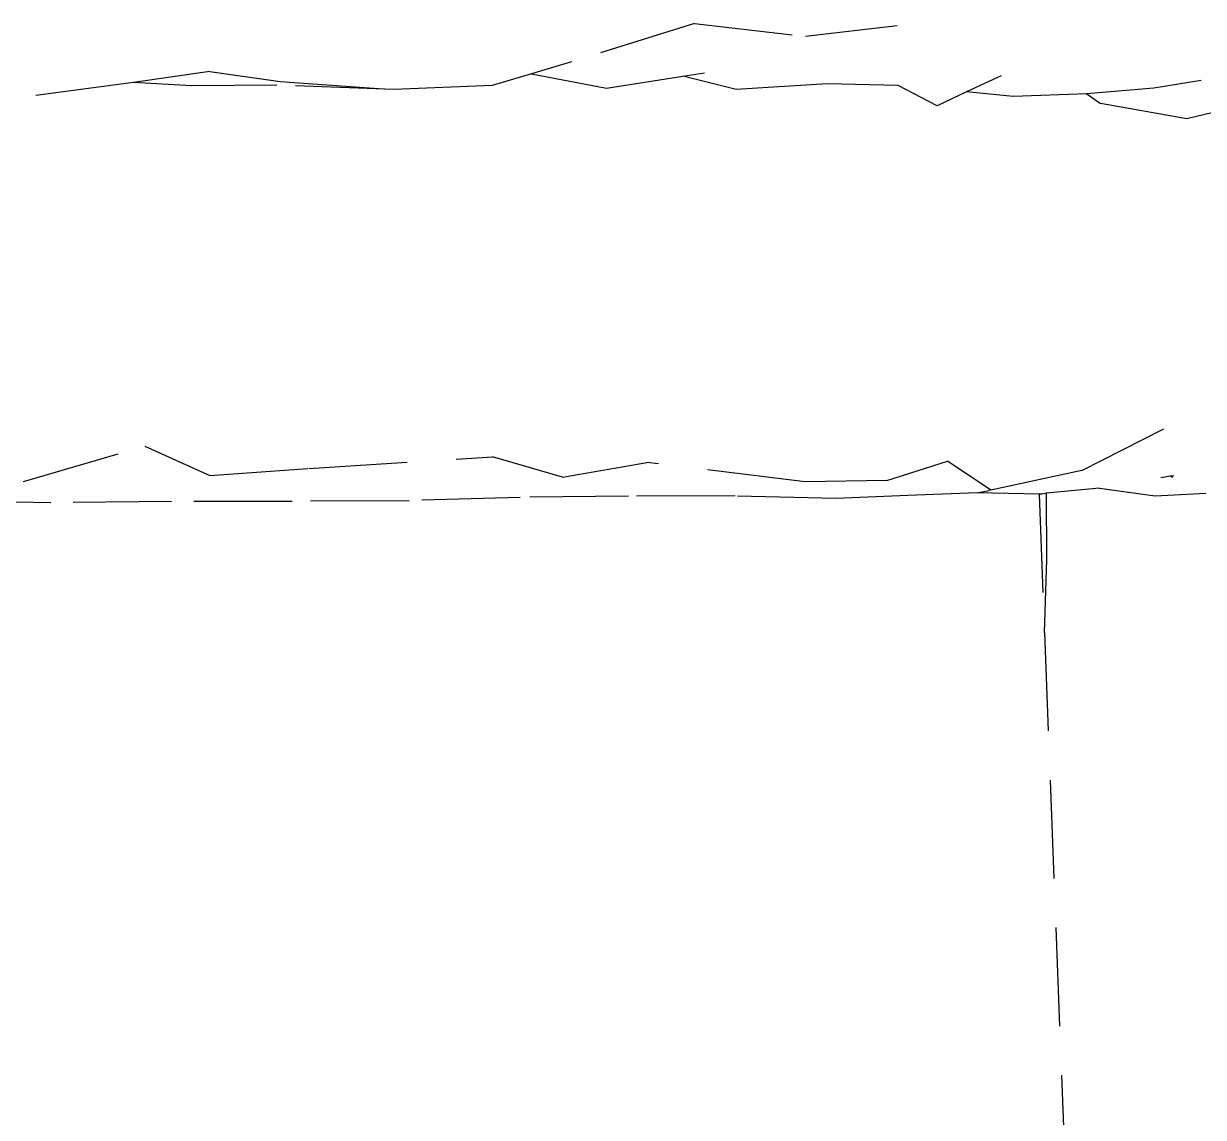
# Model space of a CAD drawing. Header units: millimetres. Extents: x 0 to 460473, y -68369 to 85219.
# Drawn here: x 231347.5 to 231422.4, y -38138.7 to -38069.3 of the extents above; entities that cross this region are included whole.
import ezdxf

# ---------------------------------------------------------------- set-up
doc = ezdxf.new("R2010")
doc.units = ezdxf.units.MM
doc.header["$LTSCALE"] = 50
doc.linetypes.add('HIDDEN2', pattern=[0.1875, 0.125, -0.0625])
doc.layers.add('hid', color=8, linetype='HIDDEN2')

msp = doc.modelspace()

# ---------------------------------------------------------------- linework, layer by layer
at = {"layer": 'hid'}
for p, q in [((231390.08089656, -38069.25071646), (231382.27394231, -38071.68234671)), ((231390.08089656, -38069.25071646), (231397.12627904, -38070.06125988)), ((231402.94624719, -38069.38602922), (231397.12627904, -38070.06125988)), ((231382.27394231, -38071.68234671), (231379.74713539, -38072.43739205)), ((231354.48182265, -38072.99181426), (231347.5018731, -38073.91100783)), ((231359.31692215, -38072.29958619), (231354.48182265, -38072.99181426)), ((231358.1704398, -38073.19644981), (231354.48182265, -38072.99181426)), ((231359.31692215, -38072.29958619), (231363.79017194, -38072.92549102)), ((231363.79017194, -38072.92549102), (231370.99923048, -38073.43608004)), ((231379.74713539, -38072.43739205), (231377.24816864, -38073.18411836)), ((231379.74713539, -38072.43739205), (231384.49153729, -38073.34676029)), ((231384.49153729, -38073.34676029), (231389.33920799, -38072.59360954)), ((231389.33920799, -38072.59360954), (231390.7168521, -38072.37957403)), ((231392.7381483, -38073.42508172), (231389.33920799, -38072.59360954)), ((231409.55459772, -38072.56021323), (231407.35339836, -38073.59104158)), ((231422.23358638, -38072.86250059), (231419.23567095, -38073.33976136)), ((231363.58112406, -38073.14979024), (231358.1704398, -38073.19644981)), ((231370.99923048, -38073.43608004), (231363.58112406, -38073.14979024)), ((231377.24816864, -38073.18411836), (231370.99923048, -38073.43608004)), ((231398.50318278, -38073.07313523), (231392.7381483, -38073.42508172)), ((231403.00999273, -38073.17411988), (231398.50318278, -38073.07313523)), ((231405.4923192, -38074.46259062), (231403.00999273, -38073.17411988)), ((231407.35339836, -38073.59104158), (231405.4923192, -38074.46259062)), ((231410.30473278, -38073.86868093), (231407.35339836, -38073.59104158)), ((231414.97484381, -38073.71103823), (231410.30473278, -38073.86868093)), ((231419.23567095, -38073.33976136), (231414.97484381, -38073.71103823)), ((231414.97484381, -38073.71103823), (231415.85959446, -38074.33161054)), ((231421.32277505, -38075.29579726), (231415.85959446, -38074.33161054)), ((231424.42155843, -38074.55091053), (231421.32277505, -38075.29579726)), ((231414.66867772, -38097.61573668), (231419.87650116, -38094.97380508)), ((231347.50937257, -38098.30096582), (231355.20758442, -38096.0743044)), ((231355.20758442, -38096.0743044), (231359.31954697, -38097.93735445)), ((231365.60598251, -38097.48575645), (231377.27272943, -38096.74186956)), ((231381.70173231, -38098.03967222), (231377.27272943, -38096.74186956)), ((231359.31954697, -38097.93735445), (231365.60598251, -38097.48575645)), ((231381.70173231, -38098.03967222), (231387.05692045, -38097.10781392)), ((231397.11165506, -38098.32496218), (231387.05692045, -38097.10781392)), ((231402.29098049, -38098.25430625), (231406.1331494, -38097.01882745)), ((231408.90158087, -38098.86288038), (231406.1331494, -38097.01882745)), ((231414.66867772, -38097.61573668), (231408.90158087, -38098.86288038)), ((231402.29098049, -38098.25430625), (231397.11165506, -38098.32496218)), ((231420.2893473, -38097.98234761), (231419.67496952, -38098.07844394)), ((231420.50025779, -38097.95188137), (231420.2893473, -38097.98234761)), ((231420.2893473, -38097.98234761), (231420.41628753, -38098.04245455)), ((231385.89168941, -38099.23282413), (231379.02741926, -38099.32114403)), ((231392.66446595, -38099.22849145), (231385.89168941, -38099.23282413)), ((231399.05758153, -38099.38613415), (231392.66446595, -38099.22849145)), ((231403.63319916, -38099.19916258), (231399.05758153, -38099.38613415)), ((231408.03014179, -38099.02952171), (231403.63319916, -38099.19916258)), ((231408.03014179, -38099.02952171), (231408.7745432, -38098.87098923)), ((231411.9606216, -38099.10509058), (231408.03014179, -38099.02952171)), ((231408.90158087, -38098.86288038), (231408.7745432, -38098.87098923)), ((231412.15579088, -38099.10884298), (231411.9606216, -38099.10509058)), ((231411.9606216, -38099.10509058), (231412.29832041, -38107.88584022)), ((231412.43196313, -38099.05962771), (231412.15579088, -38099.10884298)), ((231415.79303662, -38098.72290167), (231412.43196313, -38099.05962771)), ((231412.44087873, -38103.27056187), (231412.43196313, -38099.05962771)), ((231415.79303662, -38098.72290167), (231419.3266021, -38099.21782641)), ((231419.3266021, -38099.21782641), (231422.53295083, -38099.04470709)), ((231349.23162718, -38099.65509325), (231341.55216402, -38099.53544478)), ((231356.90059107, -38099.57943809), (231349.23162718, -38099.65509325)), ((231364.55155622, -38099.57443885), (231356.90059107, -38099.57943809)), ((231371.97003762, -38099.527446), (231364.55155622, -38099.57443885)), ((231379.02741926, -38099.32114403), (231371.97003762, -38099.527446)), ((231412.29832041, -38107.88584022), (231412.44087873, -38103.27056187)), ((231412.29832041, -38107.88584022), (231416.64133509, -38220.81168889))]:
    msp.add_line(p, q, dxfattribs=at)

doc.saveas('drawing.dxf')
